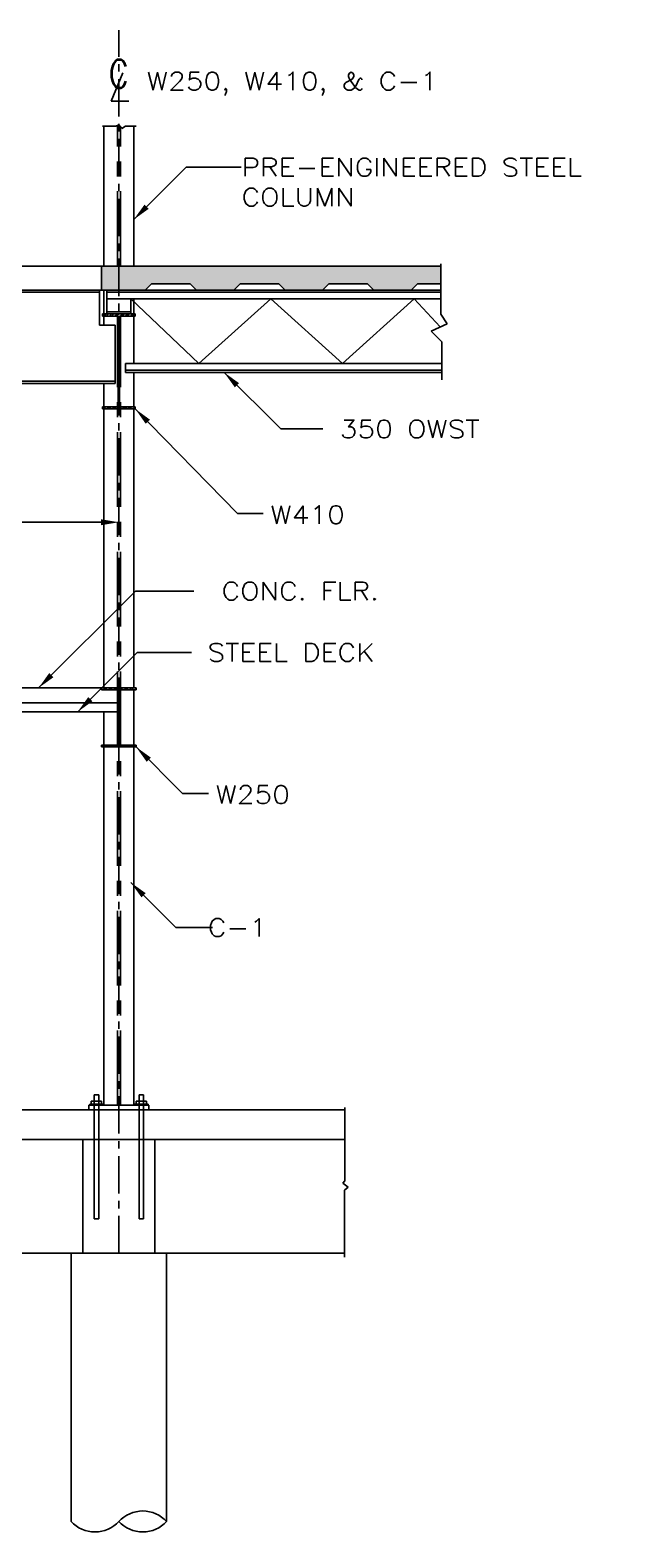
# Model space of a CAD drawing. Header units: inches. Extents: x -229 to 9761, y -1201 to 3580.
# Drawn here: x 8951.9 to 9050.5, y 2855.6 to 3106.6 of the extents above; entities that cross this region are included whole.
import ezdxf

# ---------------------------------------------------------------- set-up
doc = ezdxf.new("R2010")
doc.units = ezdxf.units.IN
doc.header["$MEASUREMENT"] = 0
doc.linetypes.add('CENTER', pattern=[2, 1.25, -0.25, 0.25, -0.25])
doc.layers.get('DEFPOINTS').update_dxf_attribs({"linetype": 'CONTINUOUS'})
for name, color, linetype in [('C-241-1', 241, 'CONTINUOUS'), ('CENTER', 1, 'CENTER'), ('L1', 1, 'CONTINUOUS'), ('LAYER131A', 131, 'CONTINUOUS'), ('Section-Stiffener', 2, 'CONTINUOUS'), ('Struc_Section_BP', 135, 'CONTINUOUS'), ('Struc_Section_Conc', 71, 'CONTINUOUS'), ('Struc_Section_Dim', 5, 'CONTINUOUS'), ('Struc_Section_PreEngCol', 150, 'CONTINUOUS'), ('Struc_Section_Steel', 11, 'CONTINUOUS'), ('Struc_Steel_Beam', 22, 'CONTINUOUS'), ('Struc_Steel_Deck', 41, 'CONTINUOUS'), ('Struc_Steel_Joist', 21, 'CONTINUOUS'), ('TEXT', 4, 'CONTINUOUS')]:
    doc.layers.add(name, color=color, linetype=linetype)
doc.styles.add('ROMANS', font='ROMANS.SHX', dxfattribs={"width": 0.8})
doc.styles.add('ROMANS-115', font='romans.shx', dxfattribs={"width": 1.15})
doc.dimstyles.new('48-ROMANS-115', dxfattribs={"dimtxt": 3, "dimasz": 3, "dimexe": 3, "dimexo": 3, "dimgap": 0.0625, "dimtad": 1, "dimdec": 4, "dimzin": 1, "dimdsep": 46, "dimlunit": 4, "dimtxsty": 'ROMANS-115', "dimcen": 0.0625, "dimclrd": 256, "dimclre": 256, "dimclrt": 256, "dimadec": 0, "dimazin": 0, "dimtfac": 1, "dimtdec": 4, "dimtofl": 0, "dimtmove": 0, "dimatfit": 0, "dimfxl": 1, "dimfrac": 2, "dimtolj": 1, "dimtzin": 0, "dimarcsym": 0})
doc.dimstyles.new('Copy of 48-ROMANS-115-BPV', dxfattribs={"dimtxt": 3, "dimasz": 3, "dimexe": 3, "dimexo": 3, "dimgap": 0.0625, "dimtad": 1, "dimdec": 4, "dimzin": 1, "dimdsep": 46, "dimlunit": 4, "dimtxsty": 'ROMANS-115', "dimcen": 0.0625, "dimclrd": 256, "dimclre": 256, "dimclrt": 256, "dimadec": 0, "dimazin": 0, "dimtfac": 1, "dimtdec": 4, "dimtofl": 0, "dimtmove": 0, "dimatfit": 0, "dimfxl": 1, "dimfrac": 2, "dimtolj": 1, "dimtzin": 0, "dimarcsym": 0})

# ---------------------------------------------------------------- blocks, each defined once
blk = doc.blocks.new('CLMARK')
at = {"layer": 'TEXT'}
for p, q in [((1.52, 4.57), (-3.55, -7.61)), ((-3.55, -7.61), (4.06, -7.61))]:
    blk.add_line(p, q, dxfattribs=at)
at = {"layer": 'TEXT', "style": 'ROMANS', "width": 0.8}
blk.add_text('C', height=12, dxfattribs=at).set_placement((-4.59, -1.9))
blk = doc.blocks.new('*D176')
at = {"layer": 'DEFPOINTS', "color": 0, "ltscale": 2}
for p in [(8916.74, 3024.33), (8916.74, 3023.08), (8966.74, 3023.08)]:
    blk.add_point(p, dxfattribs=at)
at = {"layer": 'Section-Stiffener', "lineweight": -2, "ltscale": 2}
blk.add_line((8963.74, 3024.33), (8919.74, 3024.33), dxfattribs=at)
at = {"layer": 'Section-Stiffener', "ltscale": 2}
for points in [[(8919.74, 3024.83), (8919.74, 3023.83), (8916.74, 3024.33)], [(8963.74, 3024.83), (8963.74, 3023.83), (8966.74, 3024.33)]]:
    blk.add_solid(points, dxfattribs=at)
at = {"layer": 'Section-Stiffener', "ltscale": 2, "char_height": 3, "attachment_point": 5, "style": 'ROMANS-115'}
for s, insert in [('\\A1;4\'-2"', (8941.74, 3030.38)), ('\\A1;[1270]', (8941.74, 3026.18))]:
    blk.add_mtext(s, dxfattribs=dict(at, insert=insert))

msp = doc.modelspace()

# ---------------------------------------------------------------- hatches: boundary and pattern name
at = {"layer": 'Struc_Section_Dim', "ltscale": 2}
h = msp.add_hatch(dxfattribs=at)
h.set_pattern_fill('AR-CONC', color=256, scale=0.2, style=0)
h.set_pattern_definition([(130, (9413.6714, 2503.1176), (-1.4345204, -0.1255043), [0.15, -1.65]), (185, (9413.6714, 2503.1176), (0.2775027, 1.5043843), [0.12, -1.32]), (79.5486, (9413.5519, 2503.1072), (-1.1570188, 1.378879), [0.1274804, -1.4022842]), (133.8158, (9413.6714, 2503.5176), (-2.134482, -0.331038), [0.225, -2.475]), (83.3644, (9413.4936, 2503.49), (-1.8693254, 1.948236), [0.1912206, -2.103426]), (188.8158, (9413.6714, 2503.5176), (-1.869324, 1.948237), [0.18, -1.98]), (159, (9413.4714, 2503.4176), (-1.1938141, -0.8052378), [0.15, -1.65]), (214, (9413.4714, 2503.4176), (-0.4866307, 1.4503), [0.12, -1.32]), (108.5486, (9413.372, 2503.3505), (-1.6804453, 0.645061), [0.1274804, -1.4022842]), (142.5, (9413.67145, 2503.1176), (-0.0243197, 0.6657877), [0, -1.304, 0, -1.34, 0, -1.325]), (172.5, (9413.67145, 2503.1176), (-0.5261391, 0.7888234), [0, -0.764, 0, -1.274, 0, -0.505]), (212.5, (9414.11745, 2503.1176), (-1.06764487, -0.04510974), [0, -0.5, 0, -1.56, 0, -2.07]), (222.5, (9414.31745, 2503.1176), (-1.1663723, 0.20021), [0, -0.65, 0, -1.036, 0, -1.47])])
h.paths.add_polyline_path([(8966.735423, 3067.144803), (9020.530863, 3067.144803), (9020.530863, 3064.190147), (9016.636005, 3064.190147), (9015.590661, 3063.144803), (9009.343268, 3063.144803), (9008.297923, 3064.190147), (9001.823505, 3064.190147), (9000.778161, 3063.144803), (8994.530768, 3063.144803), (8993.485423, 3064.190147), (8987.011005, 3064.190147), (8985.965661, 3063.144803), (8979.718268, 3063.144803), (8978.672923, 3064.190147), (8972.198505, 3064.190147), (8971.153161, 3063.144803), (8966.735423, 3063.144803)])
h.paths.add_polyline_path([(8963.860423, 3067.144803), (8966.735423, 3067.144803), (8966.735423, 3063.144803), (8964.735423, 3063.144803), (8963.860423, 3063.144803)])
at = {"layer": 'Struc_Section_Steel', "ltscale": 2}
h = msp.add_hatch(dxfattribs=at)
h.set_pattern_fill('STEEL', color=256, scale=5, style=0)
h.set_pattern_definition([(135, (9071.61105, 3012.8967), (0.4419417, 0.4419417), []), (135, (9071.61105, 3013.2092), (0.4419417, 0.4419417), [])])
h.paths.add_polyline_path([(8963.860423, 2996.332303), (8963.860423, 2996.644803), (8969.610423, 2996.644803), (8969.610423, 2996.332303), (8967.110423, 2996.332303, 0.4142135624), (8966.860423, 2996.082303), (8966.860423, 2987.332303, 0.4142135624), (8967.110423, 2987.082303), (8969.610423, 2987.082303), (8969.610423, 2986.769803), (8963.860423, 2986.769803), (8963.860423, 2987.082303), (8966.360423, 2987.082303, 0.4142135624), (8966.610423, 2987.332303), (8966.610423, 2996.082303, 0.4142135624), (8966.360423, 2996.332303)])
at = {"layer": 'Struc_Steel_Beam'}
h = msp.add_hatch(dxfattribs=at)
h.set_pattern_fill('STEEL', color=256, scale=5, style=0)
h.set_pattern_definition([(45, (8806.81267, 3075.0992), (-0.4419417, 0.4419417), []), (45, (8806.81267, 3075.4117), (-0.4419417, 0.4419417), [])])
h.paths.add_polyline_path([(8963.985423, 3059.144803), (8963.985423, 3058.769803), (8966.610423, 3058.769803), (8966.610423, 3043.644803), (8963.985423, 3043.644803), (8963.985423, 3043.269803), (8966.735423, 3043.269803), (8966.735423, 3059.144803)])
h.paths.add_polyline_path([(8969.485423, 3058.769803), (8969.485423, 3059.144803), (8966.735423, 3059.144803), (8966.735423, 3043.269803), (8969.485423, 3043.269803), (8969.485423, 3043.644803), (8966.860423, 3043.644803), (8966.860423, 3058.769803)])

# ---------------------------------------------------------------- linework, layer by layer
at = {"layer": 'C-241-1'}
for p, q in [((8961.864495, 2927.08037), (8964.106351, 2927.08037)), ((8961.864495, 2927.08037), (8961.864495, 2926.894803)), ((8962.114495, 2927.575215), (8963.856351, 2927.575215)), ((8962.114495, 2927.575215), (8962.114495, 2927.08037)), ((8962.609341, 2928.616452), (8962.609341, 2927.575215)), ((8962.609341, 2928.616452), (8963.361506, 2928.616452)), ((8963.361506, 2928.616452), (8963.361506, 2927.575215)), ((8963.856351, 2927.575215), (8963.856351, 2927.08037)), ((8964.106351, 2927.08037), (8964.106351, 2926.894803)), ((8971.606351, 2927.08037), (8969.364495, 2927.08037)), ((8969.364495, 2927.08037), (8969.364495, 2926.894803)), ((8971.356351, 2927.575215), (8969.614495, 2927.575215)), ((8969.614495, 2927.575215), (8969.614495, 2927.08037)), ((8970.109341, 2928.616452), (8970.109341, 2927.575215)), ((8970.861506, 2928.616452), (8970.109341, 2928.616452)), ((8970.861506, 2928.616452), (8970.861506, 2927.575215)), ((8971.356351, 2927.575215), (8971.356351, 2927.08037)), ((8971.606351, 2927.08037), (8971.606351, 2926.894803)), ((8961.864495, 2926.894803), (8964.106351, 2926.894803)), ((8971.606351, 2926.894803), (8969.364495, 2926.894803))]:
    msp.add_line(p, q, dxfattribs=at)
at = {"layer": 'C-241-1', "ltscale": 10}
for p, q in [((8962.609341, 2927.575215), (8962.609341, 2907.894803)), ((8963.361506, 2927.575215), (8963.361506, 2907.894803)), ((8970.109341, 2927.575215), (8970.109341, 2907.894803)), ((8970.861506, 2927.575215), (8970.861506, 2907.894803)), ((8962.609341, 2907.894803), (8963.361506, 2907.894803)), ((8970.861506, 2907.894803), (8970.109341, 2907.894803))]:
    msp.add_line(p, q, dxfattribs=at)
at = {"layer": 'CENTER', "ltscale": 5}
msp.add_line((8966.735423, 2902.144803), (8966.735423, 3106.599597), dxfattribs=at)
at = {"layer": 'CENTER', "ltscale": 10}
for p, q in [((8966.485423, 3067.144803), (8966.485423, 3090.643811)), ((8966.985423, 3067.144803), (8966.985423, 3090.47092)), ((8966.485423, 2926.894803), (8966.485423, 3058.769803)), ((8966.985423, 2926.894803), (8966.985423, 3058.769803))]:
    msp.add_line(p, q, dxfattribs=at)
at = {"layer": 'L1'}
for p, q in [((9020.530863, 3067.544726), (9020.530863, 3059.105246)), ((9020.530863, 3059.105246), (9021.588248, 3057.520866)), ((9021.588248, 3057.520866), (9018.944784, 3056.289537)), ((9018.944784, 3056.289537), (9020.707095, 3054.496319)), ((9020.707095, 3054.496319), (9020.707095, 3048.13375))]:
    msp.add_line(p, q, dxfattribs=at)
at = {"layer": 'LAYER131A'}
for p, q in [((8958.749515, 2902.144803), (8958.749515, 2857.317973)), ((8958.749515, 2902.144803), (8974.721332, 2902.144803)), ((8974.721332, 2902.144803), (8974.721332, 2857.317973))]:
    msp.add_line(p, q, dxfattribs=at)
for centre, start, end in [((8962.742469, 2860.987887), 222.58603586, 317.41396414), ((8970.728378, 2853.648059), 42.58603586, 137.41396414), ((8970.728378, 2860.987887), 222.58603586, 317.41396414)]:
    msp.add_arc(centre, 5.423279, start, end, dxfattribs=at)
at = {"layer": 'Struc_Section_BP', "ltscale": 2}
msp.add_lwpolyline([(8971.735423, 2926.144803), (8961.735423, 2926.144803), (8961.735423, 2926.894803), (8971.735423, 2926.894803)], close=True, dxfattribs=at)
at = {"layer": 'Struc_Section_Conc', "ltscale": 2}
for p, q in [((8963.860423, 3067.144803), (8815.661335, 3067.144803)), ((8963.860423, 3067.144803), (9020.530863, 3067.144803)), ((8963.860423, 3063.144803), (8963.860423, 3067.144803)), ((8966.610423, 3063.144803), (8822.044313, 3063.144803)), ((8963.485423, 3062.769803), (8822.642718, 3062.769803)), ((8963.485423, 3063.144803), (8963.485423, 3057.269803)), ((8963.860423, 3063.144803), (8971.153161, 3063.144803)), ((8971.153161, 3063.144803), (8972.198505, 3064.190147)), ((8978.672923, 3064.190147), (8972.198505, 3064.190147)), ((8979.718268, 3063.144803), (8978.672923, 3064.190147)), ((8979.718268, 3063.144803), (8982.76537, 3063.144803)), ((8985.965661, 3063.144803), (8979.748214, 3063.144803)), ((8985.965661, 3063.144803), (8987.011005, 3064.190147)), ((8993.485423, 3064.190147), (8987.011005, 3064.190147)), ((8994.530768, 3063.144803), (8993.485423, 3064.190147)), ((8994.530768, 3063.144803), (8997.57787, 3063.144803)), ((9000.778161, 3063.144803), (8994.560714, 3063.144803)), ((9000.778161, 3063.144803), (9001.823505, 3064.190147)), ((9008.297923, 3064.190147), (9001.823505, 3064.190147)), ((9009.343268, 3063.144803), (9008.297923, 3064.190147)), ((9009.343268, 3063.144803), (9012.39037, 3063.144803)), ((9015.590661, 3063.144803), (9009.373214, 3063.144803)), ((9015.590661, 3063.144803), (9016.636005, 3064.190147)), ((9020.530863, 3064.190147), (9016.636005, 3064.190147)), ((8963.485423, 3057.269803), (8966.110423, 3057.269803)), ((8966.110423, 3057.269803), (8966.110423, 3047.519803)), ((8966.110423, 3047.894803), (8846.37942, 3047.894803)), ((8966.110423, 3047.519803), (8846.977824, 3047.519803)), ((8919.610423, 2996.644803), (8963.860423, 2996.644803)), ((8916.860423, 2992.644803), (8966.610423, 2992.644803)), ((9004.493147, 2926.144803), (8754.172847, 2926.144803)), ((9004.493147, 2926.52697), (9004.493147, 2914.271844)), ((9004.454221, 2921.144803), (8754.133922, 2921.144803)), ((8960.735423, 2902.144803), (8960.735423, 2921.144803)), ((8972.735423, 2902.144803), (8972.735423, 2921.144803)), ((9004.493147, 2914.271844), (9004.181748, 2913.844172)), ((9004.181748, 2913.844172), (9005.038094, 2913.222103)), ((9005.038094, 2913.222103), (9004.454221, 2912.716672)), ((9004.454221, 2912.716672), (9004.454221, 2901.467113)), ((9004.493147, 2902.144803), (8754.172847, 2902.144803)), ((8972.735423, 2902.144803), (8960.735423, 2902.144803))]:
    msp.add_line(p, q, dxfattribs=at)
at = {"layer": 'Struc_Section_Conc', "ltscale": 20}
msp.add_line((8916.860423, 2994.144803), (8966.610423, 2994.144803), dxfattribs=at)
at = {"layer": 'Struc_Section_PreEngCol', "ltscale": 5}
for p, q in [((8964.025789, 3090.517343), (8966.232228, 3090.517343)), ((8964.235423, 3067.144803), (8964.235423, 3090.517343)), ((8966.232228, 3090.517343), (8966.751386, 3090.776657)), ((8966.751386, 3090.776657), (8967.233465, 3090.146889)), ((8967.233465, 3090.146889), (8967.826792, 3090.517343)), ((8967.826792, 3090.517343), (8969.643856, 3090.517343)), ((8969.235423, 3067.144803), (8969.235423, 3090.517343)), ((8964.235423, 3057.269803), (8964.235423, 3063.144803)), ((8969.235423, 3059.144803), (8969.235423, 3061.644803)), ((8969.235423, 3050.864803), (8969.235423, 3058.769803)), ((8969.235423, 3043.644803), (8969.235423, 3049.364803)), ((8964.235423, 3043.644803), (8964.235423, 3047.519803)), ((8964.235423, 2996.644803), (8964.235423, 3043.269803)), ((8969.235423, 2996.644803), (8969.235423, 3043.269803)), ((8969.235423, 2987.082303), (8969.235423, 2996.332303)), ((8964.235423, 2987.082303), (8964.235423, 2992.644803)), ((8964.235423, 2926.894803), (8964.235423, 2986.769803)), ((8969.235423, 2926.894803), (8969.235423, 2986.769803))]:
    msp.add_line(p, q, dxfattribs=at)
at = {"layer": 'Struc_Section_Steel'}
for p, q in [((8969.610423, 2996.644803), (8963.860423, 2996.644803)), ((8963.860423, 2996.644803), (8963.860423, 2996.332303)), ((8966.360423, 2996.332303), (8963.860423, 2996.332303)), ((8966.610423, 2987.332303), (8966.610423, 2996.082303)), ((8966.860423, 2987.332303), (8966.860423, 2996.082303)), ((8969.610423, 2996.332303), (8967.110423, 2996.332303)), ((8969.610423, 2996.332303), (8969.610423, 2996.644803)), ((8963.860423, 2987.082303), (8966.360423, 2987.082303)), ((8963.860423, 2987.082303), (8963.860423, 2986.769803)), ((8963.860423, 2986.769803), (8969.610423, 2986.769803)), ((8967.110423, 2987.082303), (8969.610423, 2987.082303)), ((8969.610423, 2986.769803), (8969.610423, 2987.082303))]:
    msp.add_line(p, q, dxfattribs=at)
at = {"layer": 'Struc_Section_Steel', "ltscale": 2}
for p, q in [((8969.610423, 2996.644803), (8967.050423, 2996.644803)), ((8969.610423, 2996.332303), (8969.610423, 2996.644803))]:
    msp.add_line(p, q, dxfattribs=at)
at = {"layer": 'Struc_Section_Steel'}
for centre, start, end in [((8966.360423, 2996.082303), 0, 90), ((8967.110423, 2996.082303), 90, 180), ((8966.360423, 2987.332303), 270, 0), ((8967.110423, 2987.332303), 180, 270)]:
    msp.add_arc(centre, 0.25, start, end, dxfattribs=at)
at = {"layer": 'Struc_Steel_Beam'}
for p, q in [((8963.985423, 3059.144803), (8969.485423, 3059.144803)), ((8963.985423, 3059.144803), (8963.985423, 3058.769803)), ((8963.985423, 3058.769803), (8966.610423, 3058.769803)), ((8966.610423, 3058.769803), (8966.610423, 3043.644803)), ((8966.860423, 3058.769803), (8966.860423, 3043.644803)), ((8966.860423, 3058.769803), (8969.485423, 3058.769803)), ((8969.485423, 3059.144803), (8969.485423, 3058.769803)), ((8963.985423, 3043.644803), (8966.610423, 3043.644803)), ((8963.985423, 3043.644803), (8963.985423, 3043.269803)), ((8963.985423, 3043.269803), (8969.485423, 3043.269803)), ((8966.860423, 3043.644803), (8969.485423, 3043.644803)), ((8969.485423, 3043.644803), (8969.485423, 3043.269803))]:
    msp.add_line(p, q, dxfattribs=at)
at = {"layer": 'Struc_Steel_Deck'}
msp.add_line((9009.343268, 3063.144803), (9012.39037, 3063.144803), dxfattribs=at)
at = {"layer": 'Struc_Steel_Joist'}
for p, q in [((8964.735423, 3063.144803), (9020.530863, 3063.144803)), ((8964.735423, 3059.144803), (8964.735423, 3063.144803)), ((8964.735423, 3062.769803), (9020.530863, 3062.769803)), ((8964.735423, 3061.644803), (9020.530863, 3061.644803)), ((8980.110423, 3050.864803), (8968.735423, 3061.644803)), ((8968.735423, 3059.144803), (8968.735423, 3061.644803)), ((8992.110423, 3061.644803), (8980.110423, 3050.864803)), ((9004.110423, 3050.864803), (8992.110423, 3061.644803)), ((9016.110423, 3061.644803), (9004.110423, 3050.864803)), ((9020.419613, 3056.976514), (9016.110423, 3061.644803)), ((8968.735423, 3059.519803), (8964.735423, 3059.519803)), ((8964.735423, 3059.144803), (8968.735423, 3059.144803)), ((9020.707095, 3050.864803), (8967.860423, 3050.864803)), ((8967.860423, 3050.864803), (8967.860423, 3049.364803)), ((9020.707095, 3049.739803), (8967.860423, 3049.739803)), ((9020.707095, 3049.364803), (8967.860423, 3049.364803))]:
    msp.add_line(p, q, dxfattribs=at)

# ---------------------------------------------------------------- block references
at = {"layer": 'Struc_Section_Dim', "ltscale": 2, "xscale": 0.390625, "yscale": 0.390625, "zscale": 0.390625}
msp.add_blockref('CLMARK', (8966.81581, 3097.674414), dxfattribs=at)

# ---------------------------------------------------------------- texts
at = {"layer": 'Struc_Section_Dim', "ltscale": 2, "style": 'ROMANS-115', "width": 1.15}
msp.add_text('W250, W410, & C-1', height=3, dxfattribs=at).set_placement((8971.416327, 3096.558431))
at = {"layer": 'Struc_Section_Dim', "ltscale": 2, "char_height": 3, "style": 'ROMANS-115'}
for s, insert, attachment_point in [('\\A1;PRE-ENGINEERED STEEL\\PCOLUMN', (8987.234614, 3085.171143), 1), ('\\A1;350 OWST', (9027.021311, 3041.416898), 3), ('W410', (9004.503254, 3027.08662), 3), ('CONC. FLR.', (9010.221061, 3014.331401), 3), ('STEEL DECK', (9009.497647, 3004.068282), 3), ('W250', (8995.318654, 2980.308941), 3), ('\\A1;C-1', (8991.511136, 2958.084571), 3)]:
    msp.add_mtext(s, dxfattribs=dict(at, insert=insert, attachment_point=attachment_point))

# ---------------------------------------------------------------- dimensions: what is measured, and where the dimension line sits
at = {"layer": 'Section-Stiffener', "ltscale": 2}
dim = msp.add_linear_dim(base=(8916.735423, 3024.334452), p1=(8966.735423, 3023.077441), p2=(8916.735423, 3023.077441), angle=180, dimstyle='Copy of 48-ROMANS-115-BPV', override={"dimpost": '\\X', "dimse1": 1, "dimse2": 1}, dxfattribs=at)
dim.commit()
dim.dimension.update_dxf_attribs({"geometry": '*D176', "text_midpoint": (8941.735423, 3028.530881)})

# ---------------------------------------------------------------- leaders
at = {"layer": 'Struc_Section_Dim', "ltscale": 2, "annotation_type": 0, "has_hookline": 1, "hookline_direction": 0}
for points, dimstyle, override, text_width in [([(8969.235423, 3074.935505), (8977.971061, 3083.671143), (8987.172114, 3083.671143)], 'Copy of 48-ROMANS-115-BPV', {"dimgap": 0.0625, "dimtad": 0, "dimse1": 1, "dimse2": 1}, 63.25), ([(8984.334002, 3049.364803), (8993.781907, 3039.916898), (9000.837382, 3039.916898)], '48-ROMANS-115', {"dimgap": 0.0625, "dimtad": 0}, 26.121429), ([(8953.320636, 2996.644803), (8969.507235, 3012.831401), (8979.272847, 3012.831401)], '48-ROMANS-115', {"dimgap": 0.0625, "dimtad": 0}, 28.914286), ([(8959.853135, 2992.644803), (8969.776614, 3002.568282), (8978.878004, 3002.568282)], '48-ROMANS-115', {"dimgap": 0.0625, "dimtad": 0}, 30.885714), ([(8968.735423, 2964.111485), (8976.262338, 2956.584571), (8982.412921, 2956.584571)], 'Copy of 48-ROMANS-115-BPV', {"dimgap": 0.0625, "dimtad": 0, "dimse1": 1, "dimse2": 1}, 9.035714)]:
    msp.add_leader(points, dimstyle=dimstyle, override=override, dxfattribs=dict(at, text_width=text_width))
at = {"layer": 'Struc_Section_Dim', "ltscale": 2}
for points in [[(8969.485423, 3043.269803), (8986.561704, 3025.780802), (8990.879236, 3025.780802)], [(8969.610423, 2986.769803), (8977.377103, 2979.003123), (8981.694636, 2979.003123)]]:
    msp.add_leader(points, dimstyle='48-ROMANS-115', override={"dimgap": 0.0625, "dimtad": 0}, dxfattribs=at)

doc.saveas('drawing.dxf')
